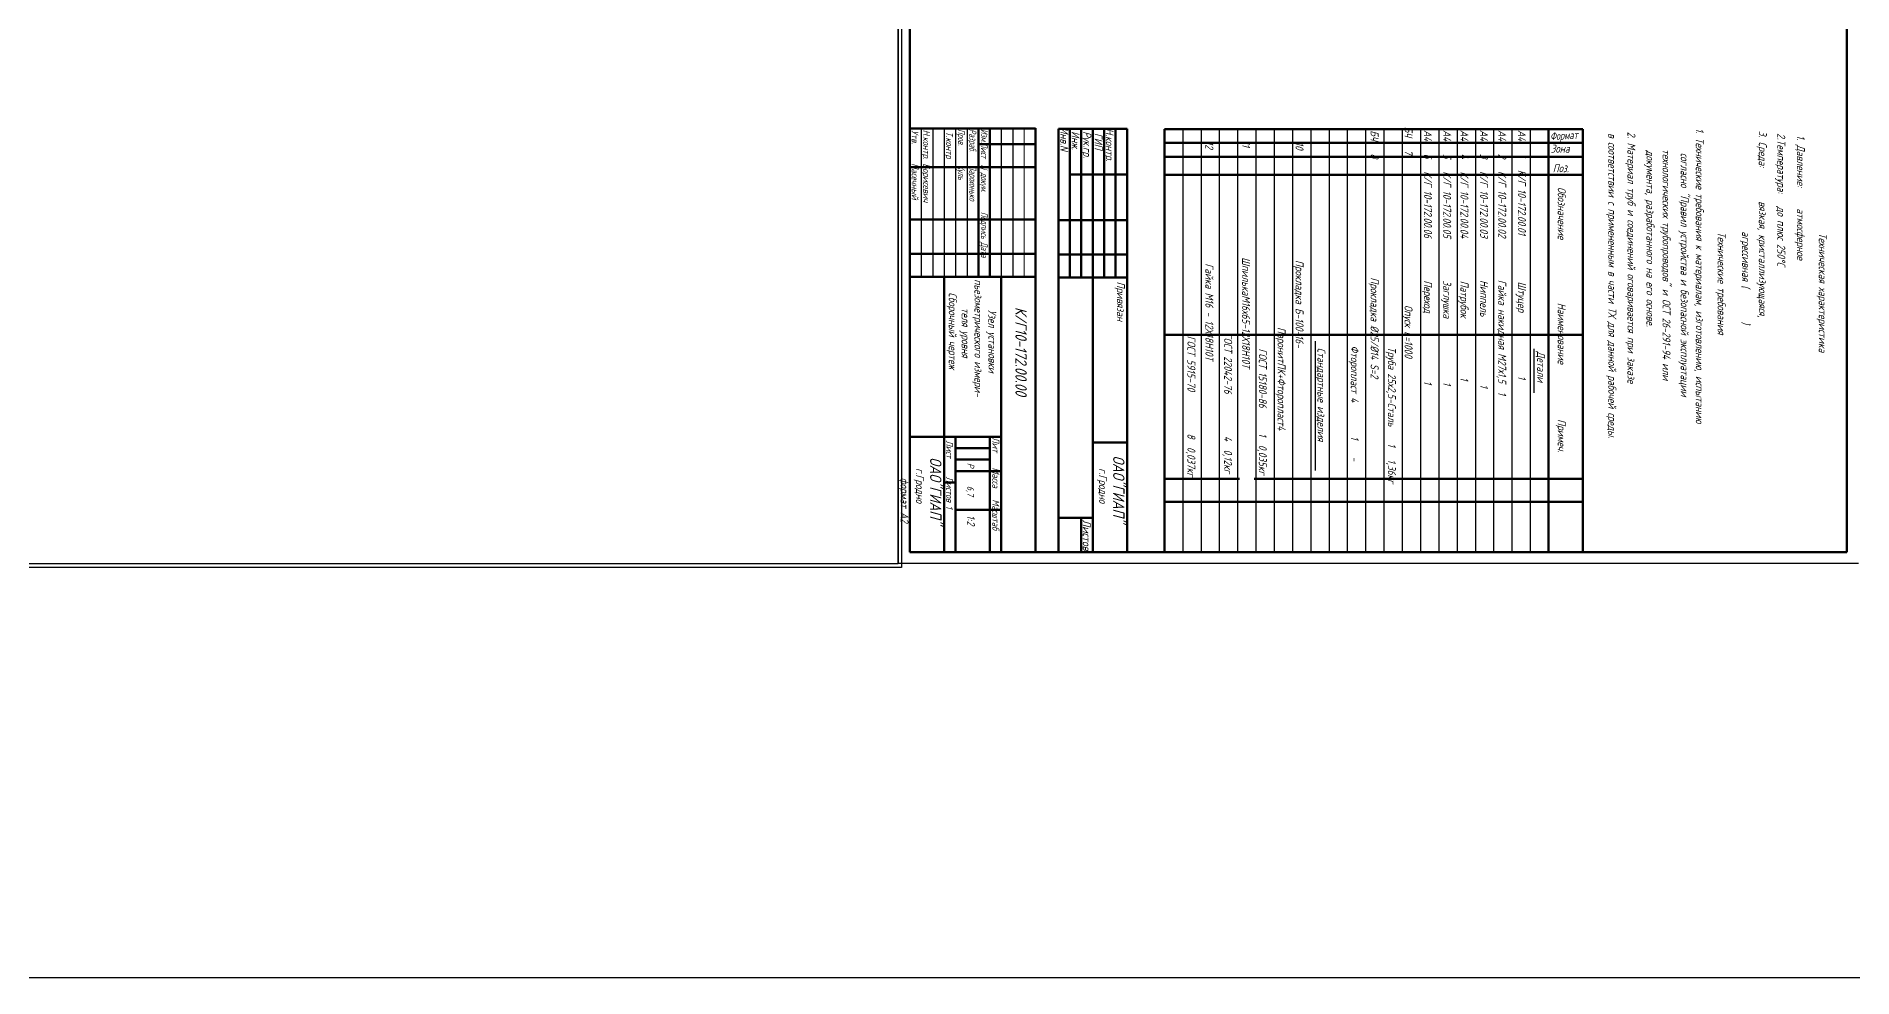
# Model space of a CAD drawing. Header units: inches. Extents: x 5611 to 9158, y -1675 to 1870.
# Drawn here: x 8128 to 8690, y -1675 to -1384 of the extents above; entities that cross this region are included whole.
import ezdxf
from ezdxf.enums import TextEntityAlignment as Align

# ---------------------------------------------------------------- set-up
doc = ezdxf.new("R2010")
doc.units = ezdxf.units.IN
doc.header["$LTSCALE"] = 0.7
doc.header["$MEASUREMENT"] = 0
doc.styles.get("Standard").update_dxf_attribs({"font": 'romand.shx', "width": 0.8, "oblique": 15, "height": 3.5})
picture_1 = doc.add_image_def('image4.jpg', size_in_pixel=(10547, 7460))

msp = doc.modelspace()

# ---------------------------------------------------------------- linework, layer by layer
for p in [(8394.78, -1126.84), (8691.76, -1546.86), (8691.76, -1546.86)]:
    msp.add_line(p, (8394.78, -1546.86))
at = {"lineweight": 50}
for p, q in [((8398.32, -1132.5), (8398.32, -1543.33)), ((8688.23, -1140.99), (8688.23, -1543.33)), ((8437.26, -1412.23), (8398.32, -1412.23)), ((8419.58, -1412.2), (8419.58, -1458.16)), ((8423.12, -1412.2), (8423.12, -1458.16)), ((8437.26, -1412.2), (8437.26, -1543.33)), ((8444.33, -1412.37), (8444.33, -1543.33)), ((8447.87, -1412.37), (8447.87, -1458.36)), ((8451.4, -1412.37), (8451.4, -1458.36)), ((8454.94, -1412.37), (8454.94, -1543.19)), ((8458.47, -1412.37), (8458.47, -1458.36)), ((8462.01, -1412.37), (8462.01, -1458.36)), ((8465.54, -1412.37), (8465.54, -1543.33)), ((8606.51, -1412.51), (8477.12, -1412.51)), ((8477.12, -1412.51), (8477.12, -1543.33)), ((8595.91, -1412.51), (8595.91, -1543.33)), ((8606.51, -1412.51), (8606.51, -1543.33)), ((8437.26, -1417.15), (8419.58, -1417.15)), ((8606.51, -1416.76), (8477.12, -1416.76)), ((8606.51, -1421), (8477.12, -1421)), ((8437.26, -1424.22), (8398.37, -1424.22)), ((8465.54, -1426.54), (8447.87, -1426.54)), ((8606.51, -1426.66), (8477.12, -1426.66)), ((8437.26, -1440.48), (8398.37, -1440.48)), ((8465.54, -1440.68), (8444.33, -1440.68)), ((8437.26, -1451.09), (8398.37, -1451.09)), ((8465.54, -1451.29), (8444.33, -1451.29)), ((8437.26, -1458.16), (8398.37, -1458.16)), ((8408.98, -1458.16), (8408.98, -1543.33)), ((8426.65, -1458.16), (8426.65, -1543.33)), ((8465.54, -1458.36), (8444.33, -1458.36)), ((8606.51, -1476.15), (8477.12, -1476.15)), ((8426.65, -1507.66), (8398.37, -1507.66)), ((8412.51, -1507.66), (8412.51, -1543.01)), ((8423.12, -1511.19), (8412.51, -1511.19)), ((8423.12, -1507.66), (8423.12, -1543.33)), ((8465.54, -1509.39), (8454.94, -1509.39)), ((8423.12, -1514.73), (8412.51, -1514.73)), ((8412.51, -1521.8), (8408.98, -1521.8)), ((8426.65, -1518.26), (8412.51, -1518.26)), ((8500.35, -1520.7), (8477.12, -1520.7)), ((8606.51, -1520.7), (8504.89, -1520.7)), ((8606.51, -1527.77), (8477.12, -1527.77)), ((8426.65, -1530.28), (8412.51, -1530.28)), ((8454.94, -1532.72), (8444.33, -1532.72)), ((8451.4, -1532.72), (8451.4, -1543.33)), ((8688.23, -1543.33), (8398.32, -1543.33)), ((8465.54, -1543.33), (8444.33, -1543.33))]:
    msp.add_line(p, q, dxfattribs=at)
at = {"lineweight": 25}
for p, q in [((8401.91, -1412.2), (8401.91, -1458.16)), ((8405.44, -1412.2), (8405.44, -1458.16)), ((8408.98, -1412.2), (8408.98, -1458.16)), ((8412.51, -1412.2), (8412.51, -1458.16)), ((8416.05, -1412.2), (8416.05, -1458.16)), ((8426.65, -1412.2), (8426.65, -1458.16)), ((8430.19, -1412.2), (8430.19, -1458.16)), ((8482.77, -1412.51), (8482.77, -1543.33)), ((8488.43, -1412.51), (8488.43, -1543.33)), ((8494.09, -1412.51), (8494.09, -1543.33)), ((8499.74, -1412.51), (8499.74, -1543.33)), ((8505.4, -1412.51), (8505.4, -1543.33)), ((8511.06, -1412.51), (8511.06, -1543.33)), ((8516.71, -1412.51), (8516.71, -1543.33)), ((8522.37, -1412.51), (8522.37, -1543.33)), ((8528.03, -1412.51), (8528.03, -1543.33)), ((8533.68, -1412.51), (8533.68, -1476.15)), ((8539.34, -1412.51), (8539.34, -1543.33)), ((8545, -1412.51), (8545, -1543.33)), ((8550.65, -1412.51), (8550.65, -1543.33)), ((8556.31, -1412.51), (8556.31, -1543.33)), ((8561.97, -1412.51), (8561.97, -1543.33)), ((8567.62, -1412.51), (8567.62, -1543.33)), ((8573.28, -1412.51), (8573.28, -1543.33)), ((8578.94, -1412.51), (8578.94, -1543.33)), ((8584.59, -1412.51), (8584.59, -1543.33)), ((8590.25, -1412.51), (8590.25, -1543.33)), ((8606.51, -1412.51), (8606.51, -1543.33)), ((8533.68, -1476.15), (8533.68, -1543.33)), ((8523.71, -1478.05), (8523.71, -1518.04)), ((8591.39, -1480.45), (8591.39, -1494.04))]:
    msp.add_line(p, q, dxfattribs=at)
at = {"lineweight": 15}
msp.add_line((8433.72, -1412.2), (8433.72, -1458.16), dxfattribs=at)
at = {"color": 0, "linetype": 'Continuous', "lineweight": 50}
msp.add_line((8444.33, -1412.37), (8465.54, -1412.37), dxfattribs=at)
at = {"lineweight": 25}
msp.add_lwpolyline([(7078.82, -984.16), (9158.32, -984.16), (9158.32, -1674.99), (7078.82, -1674.99)], close=True, dxfattribs=at)
at = {"color": 3, "lineweight": 25}
msp.add_lwpolyline([(8097.78, -1126.84), (8097.78, -1546.84), (8394.78, -1546.84), (8394.78, -1126.84)], close=True, dxfattribs=at)

# ---------------------------------------------------------------- texts
at = {"color": 0, "linetype": 'Continuous', "lineweight": 25, "oblique": 15, "width": 0.8}
for s, height, rotation, p in [(' Инв.N', 2.475, 270, (8444.91, -1410.64)), ('Инж.', 2.475, 270, (8448.42, -1413.13)), ('Рук.гр.', 2.475, 270, (8452.01, -1413.13)), ('ГИП', 2.475, 270, (8455.51, -1413.65)), ('Н.контр.', 2.475, 270.3236, (8458.94, -1412.23)), ('Привязан', 2.475, 270, (8462.39, -1459.64)), ('                  Опуск L=1000 ', 2.4748, 270, (8551.4, -1443.29))]:
    msp.add_text(s, height=height, rotation=rotation, dxfattribs=at).set_placement(p)
at = {"lineweight": 25, "oblique": 15, "width": 0.8}
for s, height, p in [('1. Технические требования к материалам, изготовлению, испытанию ', 2.4748, (8641.47, -1412.22)), ('документа, разработанного на его основе.', 2.4748, (8626.21, -1418.98)), ('технологических трубопроводов" и ОСТ 26-291-94 или ', 2.4748, (8631.18, -1418.68)), (' согласно "Правил устройства и безопасной эксплуатации ', 2.4748, (8636.81, -1418.52)), ('1:2', 2.475, (8416.03, -1531.88))]:
    msp.add_text(s, height=height, rotation=270, dxfattribs=at).set_placement(p)
for s, p in [('Зона', (8596.61, -1419.76)), ('Поз.', (8597.24, -1425.82))]:
    msp.add_text(s, height=2.475, dxfattribs=at).set_placement(p)
at = {"color": 0, "linetype": 'Continuous', "lineweight": 25, "oblique": 15, "width": 0.626739}
msp.add_text('Листов', height=2.475, rotation=270, dxfattribs=at).set_placement((8451.84, -1533.33), (8451.84, -1542.85), align=Align.FIT)
at = {"lineweight": 25, "attachment_point": 1}
for s, insert, char_height, width, rotation in [('{\\W0.7;Утв.     Пасечный}', (8401.05, -1412.85), 2.1213, 27.7336, 270), ('{\\W0.7; Н.контр. Борисевич}', (8404.58, -1411.48), 2.1213, 28.6701, 270), ('{\\W0.7;Т.контр}', (8411.66, -1413.21), 2.1213, 46.5023, 270), ('{\\W0.6; Изм.Лист  N докум.      Подпись Дата\\P Разраб.    Парохонько\\P Пров.      Куль}', (8422.45, -1411.44), 2.1213, 53.7197, 270), ('БЧ   8                            Прокладка %%C25/%%C14 S=2       ', (8543.37, -1412.87), 2.4748, 135.6975, 270), (' БЧ   7', (8553.86, -1410.42), 2.475, 22.9162, 270), ('А4   6   К/Г 10-172.00.06          Переход                1', (8559.87, -1412.76), 2.4748, 135.6975, 270), ('А4   5   К/Г 10-172.00.05          Заглушка               1', (8565.81, -1412.76), 2.4748, 135.6975, 270), ('А4   4   К/Г 10-172.00.04          Патрубок              1', (8571.15, -1412.76), 2.4748, 135.6975, 270), ('А4   3   К/Г 10-172.00.03          Ниппель                1', (8577.23, -1412.76), 2.4748, 135.6975, 270), ('А4   2   К/Г 10-172.00.02          Гайка накидная М27х1,5  1', (8582.84, -1412.76), 2.4748, 135.6975, 270), ('А4   1   К/Г 10-172.00.01           Штуцер               1', (8588.93, -1412.76), 2.4748, 135.6975, 270), ('{\\W0.6;Формат}', (8596.32, -1413.47), 2.4748, 17.0553, 3.2058), ('   в соответствии с примененным в части ТХ для данной рабочей среды.', (8616.88, -1409.77), 2.4748, 130.4467, 270), ('2. Материал труб и соединений оговаривается при заказе ', (8622.82, -1413.3), 2.4748, 101.9116, 270), ('3. Среда:        вязкая, кристаллизующаяся,     ', (8663.44, -1413), 2.4748, 85.5765, 270), ('2.Температура:   до плюс 250%%DС', (8669.16, -1413.73), 2.4748, 138.6274, 270), ('1. Давление:     атмосферное', (8675.21, -1414.35), 2.4748, 101.9116, 270), ('        12                           Гайка М16 - 12Х18Н10Т', (8492.26, -1405.62), 2.4748, 137.5701, 270), ('        11                          ШпилькаМ16х65-12Х18Н10Т', (8503.62, -1405.43), 2.4748, 137.5701, 270), ('        10                          Прокладка Б-100-16-', (8520.15, -1405.89), 2.4748, 137.5701, 270), (' Обозначение               Наименование             Примеч.', (8601.25, -1429.09), 2.4748, 113.7376, 270), ('Технические требования', (8650.69, -1444.28), 2.4748, 72.6835, 270), ('агрессивная (        )', (8658.25, -1444.12), 2.4748, 41.0483, 270), ('Техническая характеристика', (8681.99, -1444.59), 2.4748, 90.9402, 270), ('     ГОСТ 5915-70          8  0,037кг', (8486.69, -1469.83), 2.4748, 74.2902, 270), ('     ГОСТ 22042-76          4  0,12кг', (8498.06, -1468.89), 2.4748, 74.2902, 270), ('    ПаронитПК+Фторопласт4  ', (8514.58, -1468.47), 2.4748, 74.2902, 270), ('        ГОСТ 15180-86      1  0,035кг', (8508.78, -1469.83), 2.4748, 74.2902, 270), ('Стандартные изделия', (8526.92, -1480.13), 2.4748, 66.5906, 270), ('    Фторопласт 4        1    -', (8537.23, -1474.22), 2.4748, 71.968, 270), (' Труба 25х2,5-Сталь    1   1,36кг', (8548.7, -1478.53), 2.4748, 64.7402, 270), ('Детали', (8594.88, -1481.23), 2.475, 24.4502, 270), ('Лист     Листов 1', (8411.71, -1508.79), 2.1213, 34.9807, 270), ('{\\W0.7;Лит    Масса   Масштаб}', (8426.02, -1507.8), 2.1213, 34.197, 270), ('Р', (8418.26, -1515.73), 2.12, 3.3485, 270), ('формат А2', (8397.99, -1520.32), 2.475, 23.1542, 270), ('г.Гродно', (8402.74, -1517.34), 2.475, 24.7929, 270), ('г.Гродно', (8459.37, -1517.37), 2.475, 24.7929, 270), ('6,7', (8418.26, -1522.84), 2.121, 3.3485, 270)]:
    msp.add_mtext(s, dxfattribs=dict(at, insert=insert, char_height=char_height, width=width, rotation=rotation))
at = {"lineweight": 35, "attachment_point": 1, "rotation": 270}
for s, insert, char_height, width in [(' пьезометрического измери-', (8420.83, -1457.62), 2.4748, 50.2391), (' Сборочный чертеж', (8412.87, -1461.7), 2.4748, 47.6271), ('  теля уровня ', (8416.87, -1465.16), 2.4748, 50.2391), ('Узел установки ', (8425.13, -1468.4), 2.4748, 47.4735), ('К/Г10-172.00.00 ', (8434.54, -1467.51), 3.5355, 82.1783), ('ОАО"ГИАП"', (8408.14, -1514.01), 3.535, 25.5765), ('ОАО"ГИАП"', (8464.76, -1513.47), 3.535, 25.5765)]:
    msp.add_mtext(s, dxfattribs=dict(at, insert=insert, char_height=char_height, width=width))

# ---------------------------------------------------------------- pictures from other files: only their frames are drawn
at = {"lineweight": 25}
image = msp.add_image(picture_1, insert=(8097.35, -1126.24), size_in_units=(421.88, 298.4), rotation=-90, dxfattribs=at)
image.dxf.flags = 7

doc.saveas('drawing.dxf')
